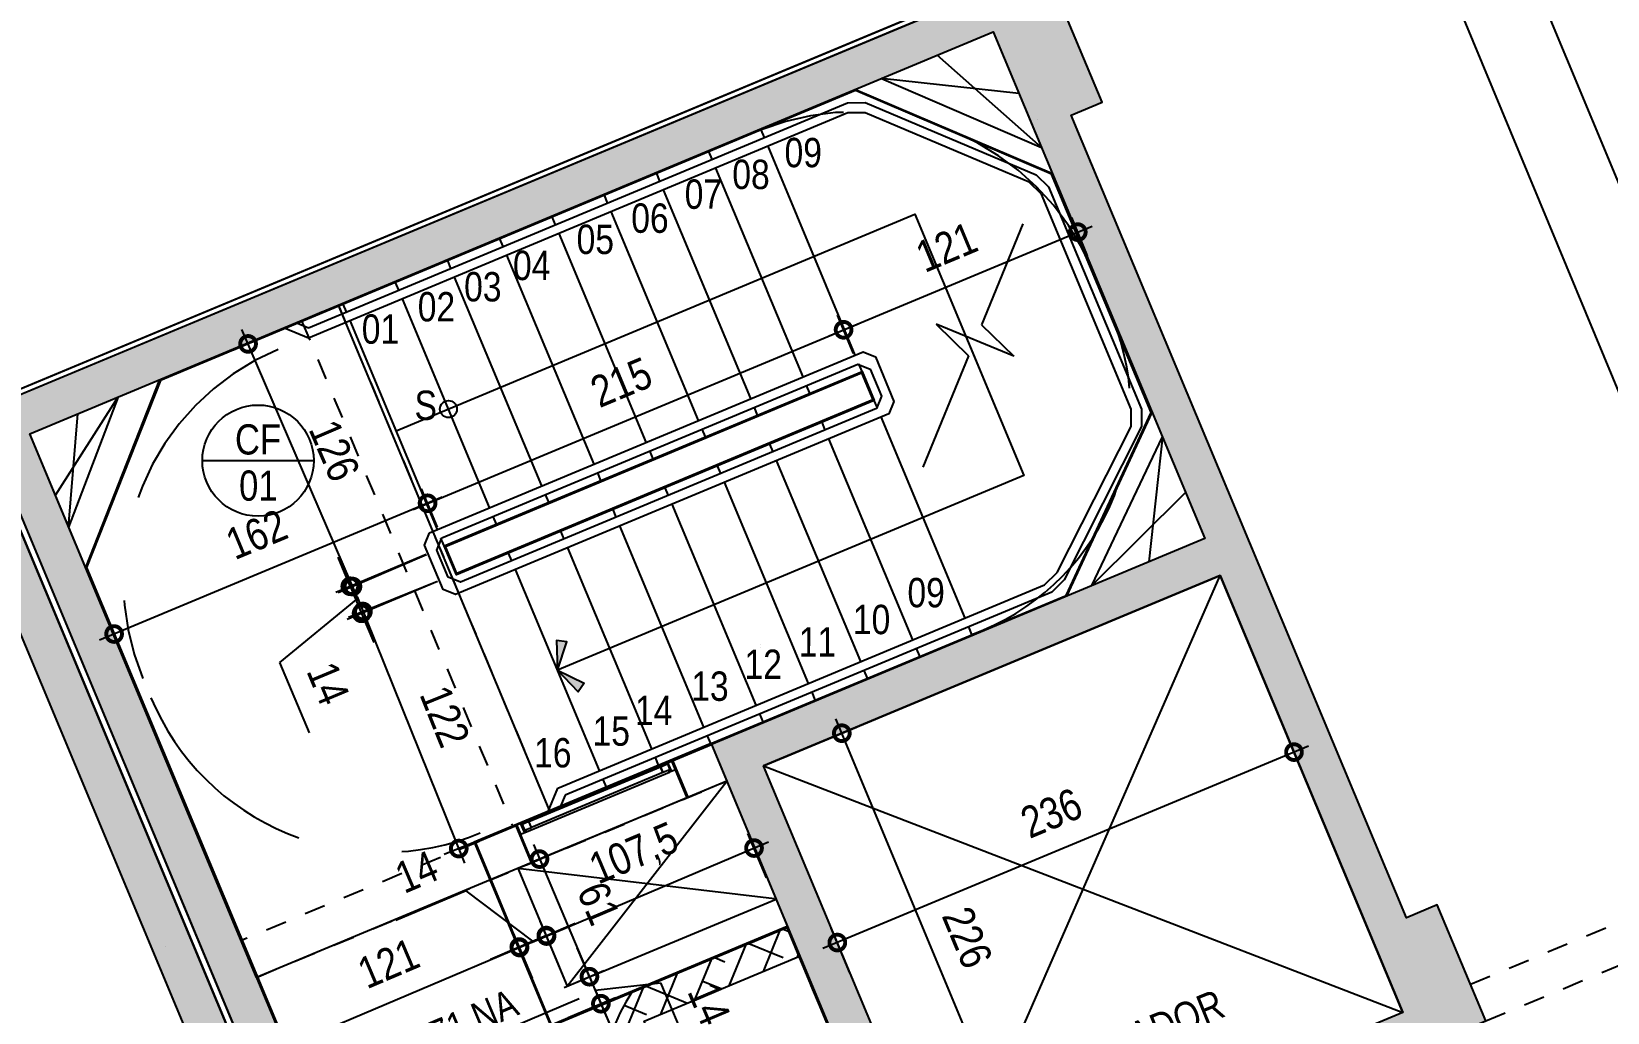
# Model space of a CAD drawing. Header units: metres. Extents: x -133 to 570, y -18 to 184.
# Drawn here: x -46.97 to -39.45, y 17.96 to 22.65 of the extents above; entities that cross this region are included whole.
import ezdxf
from ezdxf.enums import TextEntityAlignment as Align

# ---------------------------------------------------------------- set-up
doc = ezdxf.new("R2010")
doc.units = ezdxf.units.M
doc.linetypes.add('DASHEDX2', pattern=[1.5, 1, -0.5])
doc.linetypes.add('ESTILO_TQS_0001', pattern=[1, 0.7, -0.3])
for name, color, linetype in [('1', 232, 'DASHEDX2'), ('154', 37, 'Continuous'), ('201', 2, 'ESTILO_TQS_0001'), ('242', 3, 'Continuous'), ('3', 2, 'Continuous'), ('ARQ-ALV ACAB', 4, 'Continuous'), ('ARQ-ALV OSSO', 5, 'Continuous'), ('ARQ-AUX1', 1, 'Continuous'), ('ARQ-AUX2', 2, 'Continuous'), ('ARQ-CAX @ 1', 1, 'Continuous'), ('ARQ-DIM EMBASAM', 2, 'Continuous'), ('ARQ-EST', 2, 'Continuous'), ('ARQ-HTC', 251, 'Continuous'), ('ARQ-PRJ', 7, 'DASHEDX2'), ('ARQ-SIM', 1, 'Continuous'), ('ARQ-SIM EMBASAM', 1, 'Continuous'), ('ARQ-TXT EMBASAM', 2, 'Continuous'), ('ARQ-VG', 1, 'Continuous'), ('terreno', 7, 'Continuous')]:
    doc.layers.add(name, color=color, linetype=linetype)
doc.styles.add('Adesa', font='ARIALN.TTF')
doc.styles.add('M50', font='ARIALN.TTF', dxfattribs={"height": 0.15})
doc.dimstyles.new('ADESA 1-0075', dxfattribs={"dimtxt": 0.15, "dimasz": 0.15, "dimexe": 0.075, "dimexo": 0.1, "dimgap": 0.1, "dimtad": 1, "dimdec": 1, "dimlfac": 100, "dimzin": 12, "dimtxsty": 'Adesa', "dimblk": 'DOTSMALL', "dimcen": 1, "dimdle": 0.075, "dimclrd": 1, "dimclre": 1, "dimclrt": 256, "dimazin": 3, "dimtm": 1e-09, "dimtfac": 1, "dimtdec": 1, "dimtmove": 1, "dimatfit": 0, "dimldrblk": 'DOTSMALL', "dimfxl": 0.8, "dimtvp": 2, "dimtolj": 1, "dimtzin": 0, "dimarcsym": 0})

# ---------------------------------------------------------------- blocks, each defined once
blk = doc.blocks.new('ADESA-IND')
h = blk.add_hatch(color=256)
h.paths.add_polyline_path([(0.177, 0), (0.319, 0.125), (0.354, 0.068)])
h.paths.add_polyline_path([(0.177, 0), (0.034, 0.125), (0, 0.068)])
for points in [[(0.177, 0), (0.034, 0.125), (0, 0.068)], [(0.177, 0), (0.319, 0.125), (0.354, 0.068)]]:
    blk.add_lwpolyline(points, close=True)
blk = doc.blocks.new('escada 3 andar')
at = {"layer": 'ARQ-ALV ACAB'}
blk.add_lwpolyline([(2.6531, 1.22), (0.4931, 1.22), (0.4931, 1.37), (2.6531, 1.37)], close=True, dxfattribs=at)
at = {"layer": 'ARQ-ALV OSSO'}
blk.add_lwpolyline([(2.6481, 1.2251), (0.4981, 1.2251), (0.4981, 1.3651), (2.6481, 1.3651)], close=True, dxfattribs=at)
at = {"layer": 'ARQ-AUX1'}
for p, q in [((0.4931, 2.5794), (0.4931, 2.54)), ((0.7631, 2.58), (0.7631, 2.54)), ((1.0331, 2.58), (1.0331, 2.54)), ((1.3031, 2.58), (1.3031, 2.54)), ((1.5731, 2.58), (1.5731, 2.54)), ((1.8431, 2.58), (1.8431, 2.54)), ((2.1131, 2.58), (2.1131, 2.54)), ((2.3831, 2.58), (2.3831, 2.54)), ((0.4931, 2.495), (0.4931, 1.455)), ((0.7631, 2.495), (0.7631, 1.455)), ((1.0331, 2.495), (1.0331, 1.455)), ((1.3031, 2.495), (1.3031, 1.455)), ((1.5731, 2.495), (1.5731, 1.455)), ((1.8431, 2.495), (1.8431, 1.455)), ((2.1131, 2.495), (2.1131, 1.455)), ((2.3831, 2.495), (2.3831, 1.455)), ((0.4931, 1.405), (0.4931, 1.37)), ((0.7631, 1.41), (0.7631, 1.37)), ((1.0331, 1.41), (1.0331, 1.37)), ((1.3031, 1.41), (1.3031, 1.37)), ((1.5731, 1.41), (1.5731, 1.37)), ((1.8431, 1.41), (1.8431, 1.37)), ((2.1131, 1.41), (2.1131, 1.37)), ((2.3831, 1.41), (2.3831, 1.37)), ((0.4931, 1.22), (0.4931, 1.18)), ((0.7631, 1.22), (0.7631, 1.18)), ((1.0331, 1.22), (1.0331, 1.18)), ((1.3031, 1.22), (1.3031, 1.18)), ((1.5731, 1.22), (1.5731, 1.18)), ((1.8431, 1.22), (1.8431, 1.18)), ((2.1131, 1.22), (2.1131, 1.18)), ((2.3831, 1.22), (2.3831, 1.18)), ((2.6531, 1.22), (2.6531, 1.18)), ((0.4931, 1.135), (0.4931, 0.0552, 0)), ((0.7631, 1.135), (0.7631, 0.0552, 0)), ((1.0331, 1.135), (1.0331, 0.0552, 0)), ((1.3031, 1.135), (1.3031, 0.0552, 0)), ((1.5731, 1.135), (1.5731, 0.0552, 0)), ((1.8431, 1.135), (1.8431, 0.0552, 0)), ((2.1131, 1.135), (2.1131, 0.0552, 0)), ((2.3831, 1.135), (2.3831, 0.0552, 0)), ((2.6531, 1.135), (2.6531, 0.0552, 0)), ((0.4931, 0.0102, 0), (0.4931, -0.0298, 0)), ((0.7631, 0.0102, 0), (0.7631, -0.0298, 0)), ((1.0331, 0.0102, 0), (1.0331, -0.0298, 0)), ((1.3031, 0.0102, 0), (1.3031, -0.0298, 0)), ((1.5731, 0.0102, 0), (1.5731, -0.0298, 0)), ((1.8431, 0.0102, 0), (1.8431, -0.0298, 0)), ((2.1131, 0.0102, 0), (2.1131, -0.0298, 0)), ((2.3831, 0.0102, 0), (2.3831, -0.0298, 0)), ((2.6531, 0.0102, 0), (2.6531, -0.0298, 0))]:
    blk.add_line(p, q, dxfattribs=at)
blk.add_lwpolyline([(2.6531, 0.6251), (-0.028, 0.6251), (-0.028, 1.9751), (2.3831, 1.9751)], dxfattribs=at)
at = {"layer": 'ARQ-AUX2'}
for p, q in [((2.5794, 2.54), (2.6195, 2.5801)), ((2.6831, 2.5801), (2.598, 2.495)), ((-0.6346, 1.9757), (-0.0134, 2.5086)), ((-0.0134, 2.5086), (0.0639, 2.54)), ((0.0822, 2.495), (0.0049, 2.4636)), ((0.0639, 2.54), (2.5794, 2.54)), ((2.598, 2.495), (0.0822, 2.495)), ((0.0049, 2.4636), (-0.5896, 1.9567)), ((-0.6669, 1.8994), (-0.6346, 1.9757)), ((-0.5896, 1.9567), (-0.6219, 1.8804)), ((-0.6669, 0.7506), (-0.6669, 1.8994)), ((-0.6219, 1.8804), (-0.6219, 0.7697)), ((-0.6219, 0.7697), (-0.5896, 0.6933)), ((-0.6346, 0.6743), (-0.6669, 0.7506)), ((-0.5896, 0.6933), (0.004, 0.0865, 0)), ((-0.0143, 0.0415, 0), (-0.6346, 0.6743)), ((0.004, 0.0865, 0), (0.0813, 0.0552, 0)), ((0.063, 0.0102, 0), (-0.0143, 0.0415, 0)), ((2.8495, 0.0102, 0), (0.063, 0.0102, 0)), ((0.0813, 0.0552, 0), (2.8681, 0.0552, 0)), ((2.8895, -0.0298, 0), (2.8495, 0.0102, 0)), ((2.8681, 0.0552, 0), (2.9531, -0.0298, 0))]:
    blk.add_line(p, q, dxfattribs=at)
for points in [[(2.6931, 1.135), (0.4531, 1.135), (0.4081, 1.18), (0.4081, 1.41), (0.4531, 1.455), (2.6931, 1.455), (2.7381, 1.41), (2.7381, 1.18)], [(2.6481, 1.18), (0.4981, 1.18), (0.4531, 1.225), (0.4531, 1.365), (0.4981, 1.41), (2.6481, 1.41), (2.6931, 1.365), (2.6931, 1.225)]]:
    blk.add_lwpolyline(points, close=True, dxfattribs=at)
at = {"layer": 'ARQ-PRJ'}
blk.add_lwpolyline([(-0.4854, 0.8657), (-0.1177, 1.2333), (-0.2025, 1.4314), (0.0803, 1.1485), (-0.0045, 1.3466), (0.4019, 1.7529)], dxfattribs=at)
for centre, radius, start, end in [((0.435, 1.4389), 1.142, 87.08532, 179.47218), ((3.0231, 1.35), 1.2, 0, 90), ((3.0231, 1.25), 1.2, 270, 0), ((0.5189, 1.1957, 0), 1.2258, 179.7979, 268.79514)]:
    blk.add_arc(centre, radius, start, end, dxfattribs=at)
at = {"layer": 'ARQ-SIM', "xscale": 0.7500000000000018, "yscale": 0.7500000000000018, "zscale": 0.125, "rotation": 90}
blk.add_blockref('ADESA-IND', (2.3831, 1.8425), dxfattribs=at)
blk = doc.blocks.new('_DotSmall')
at = {"color": 0, "linetype": 'ByBlock', "const_width": 0.5}
blk.add_lwpolyline([(-0.0625, 0, 1), (0.0625, 0, 1)], format="xyb", close=True, dxfattribs=at)
blk = doc.blocks.new('*D56')
at = {"layer": 'ARQ-DIM EMBASAM', "color": 1, "lineweight": -2, "transparency": 16777216}
for p, q in [((-40.0455, 22.7404), (-39.7161, 22.8772)), ((-37.8383, 18.1618), (-39.8142, 22.9177)), ((-38.1272, 18.123), (-37.7978, 18.2599))]:
    blk.add_line(p, q, dxfattribs=at)
at = {"layer": 'Defpoints', "color": 0, "transparency": 16777216}
for p in [(-39.7854, 22.8484), (-40.1379, 22.702, 0), (-38.2195, 18.0846, 0)]:
    blk.add_point(p, dxfattribs=at)
at = {"layer": 'ARQ-DIM EMBASAM', "color": 1, "lineweight": -2, "transparency": 16777216, "xscale": 0.15, "yscale": 0.15, "zscale": 0.15}
for p, rotation in [((-39.7854, 22.8484), 112.5613229999979), ((-37.867, 18.2311), 292.561322999998)]:
    blk.add_blockref('_DotSmall', p, dxfattribs=dict(at, rotation=rotation))
at = {"layer": 'ARQ-DIM EMBASAM', "transparency": 16777216, "insert": (-38.6631, 20.6075), "char_height": 0.15, "attachment_point": 5, "rotation": 292.56132, "style": 'Adesa'}
blk.add_mtext('\\A1;500', dxfattribs=at)
blk = doc.blocks.new('*D46')
at = {"layer": 'ARQ-DIM EMBASAM', "color": 1, "lineweight": -2, "transparency": 16777216}
for p, q in [((-43.05, 21.1086), (-43.1261, 21.2909)), ((-45.1506, 20.365), (-43.028, 21.2506)), ((-45.0342, 20.2807), (-45.1103, 20.463))]:
    blk.add_line(p, q, dxfattribs=at)
at = {"layer": 'Defpoints', "color": 0, "transparency": 16777216}
for p in [(-43.0972, 21.2217), (-43.0115, 21.0163), (-44.9957, 20.1884)]:
    blk.add_point(p, dxfattribs=at)
at = {"layer": 'ARQ-DIM EMBASAM', "color": 1, "lineweight": -2, "transparency": 16777216, "xscale": 0.15, "yscale": 0.15, "zscale": 0.15}
for p, rotation in [((-43.0972, 21.2217), 22.64793434057876), ((-45.0814, 20.3938), 202.6479343405788)]:
    blk.add_blockref('_DotSmall', p, dxfattribs=dict(at, rotation=rotation))
at = {"layer": 'ARQ-DIM EMBASAM', "transparency": 16777216, "insert": (-44.1573, 20.9707), "char_height": 0.15, "attachment_point": 5, "rotation": 22.64793, "style": 'Adesa'}
blk.add_mtext('\\A1;215', dxfattribs=at)
blk = doc.blocks.new('*D47')
at = {"layer": 'ARQ-DIM EMBASAM', "color": 1, "lineweight": -2, "transparency": 16777216}
for p, q in [((-41.9333, 21.5745), (-42.0094, 21.7569)), ((-43.1664, 21.1928), (-41.9113, 21.7166)), ((-43.05, 21.1086), (-43.1261, 21.2909))]:
    blk.add_line(p, q, dxfattribs=at)
at = {"layer": 'Defpoints', "color": 0, "transparency": 16777216}
for p in [(-41.9805, 21.6877), (-41.8948, 21.4822), (-43.0115, 21.0163)]:
    blk.add_point(p, dxfattribs=at)
at = {"layer": 'ARQ-DIM EMBASAM', "color": 1, "lineweight": -2, "transparency": 16777216, "xscale": 0.15, "yscale": 0.15, "zscale": 0.15}
for p, rotation in [((-41.9805, 21.6877), 22.64918168929511), ((-43.0972, 21.2217), 202.6491816892951)]:
    blk.add_blockref('_DotSmall', p, dxfattribs=dict(at, rotation=rotation))
at = {"layer": 'ARQ-DIM EMBASAM', "transparency": 16777216, "insert": (-42.6064, 21.6165), "char_height": 0.15, "attachment_point": 5, "rotation": 22.64918, "style": 'Adesa'}
blk.add_mtext('\\A1;121', dxfattribs=at)
blk = doc.blocks.new('*D48')
at = {"layer": 'ARQ-DIM EMBASAM', "color": 1, "lineweight": -2, "transparency": 16777216}
for p, q in [((-45.0342, 20.2807), (-45.1103, 20.463)), ((-45.0122, 20.4227), (-46.6457, 19.7412)), ((-46.5292, 19.6569), (-46.6053, 19.8393))]:
    blk.add_line(p, q, dxfattribs=at)
at = {"layer": 'Defpoints', "color": 0, "transparency": 16777216}
for p in [(-44.9957, 20.1884), (-46.5765, 19.77), (-46.4907, 19.5646)]:
    blk.add_point(p, dxfattribs=at)
at = {"layer": 'ARQ-DIM EMBASAM', "color": 1, "lineweight": -2, "transparency": 16777216, "xscale": 0.15, "yscale": 0.15, "zscale": 0.15}
for p, rotation in [((-45.0814, 20.3938), 22.64790889100662), ((-46.5765, 19.77), 202.6479088910066)]:
    blk.add_blockref('_DotSmall', p, dxfattribs=dict(at, rotation=rotation))
at = {"layer": 'ARQ-DIM EMBASAM', "transparency": 16777216, "insert": (-45.8969, 20.2449), "char_height": 0.15, "attachment_point": 5, "rotation": 22.64791, "style": 'Adesa'}
blk.add_mtext('\\A1;162', dxfattribs=at)
blk = doc.blocks.new('*D49')
at = {"layer": 'ARQ-DIM EMBASAM', "color": 1, "lineweight": -2, "transparency": 16777216}
for p, q in [((-45.0877, 20.1492), (-45.5192, 19.9689)), ((-45.45, 19.9978), (-45.5078, 20.1362)), ((-45.0338, 20.02), (-45.4653, 19.8398)), ((-45.45, 19.9978), (-45.3961, 19.8687)), ((-45.45, 19.9978), (-45.3961, 19.8687)), ((-45.4231, 19.9333), (-45.787, 19.6347)), ((-45.3961, 19.8687), (-45.3383, 19.7303)), ((-45.787, 19.6347), (-45.6467, 19.2986))]:
    blk.add_line(p, q, dxfattribs=at)
at = {"layer": 'Defpoints', "color": 0, "transparency": 16777216}
for p in [(-44.9954, 20.1877), (-44.9415, 20.0586), (-45.3961, 19.8687)]:
    blk.add_point(p, dxfattribs=at)
at = {"layer": 'ARQ-DIM EMBASAM', "color": 1, "lineweight": -2, "transparency": 16777216, "xscale": 0.15, "yscale": 0.15, "zscale": 0.15}
for p, rotation in [((-45.45, 19.9978), 292.667497771997), ((-45.3961, 19.8687), 112.6674977719969)]:
    blk.add_blockref('_DotSmall', p, dxfattribs=dict(at, rotation=rotation))
at = {"layer": 'ARQ-DIM EMBASAM', "transparency": 16777216, "insert": (-45.5551, 19.5342), "char_height": 0.15, "attachment_point": 5, "rotation": 292.6675, "style": 'Adesa'}
blk.add_mtext('\\A1;14', dxfattribs=at)
blk = doc.blocks.new('*D57')
at = {"layer": 'ARQ-DIM EMBASAM', "color": 1, "lineweight": -2, "transparency": 16777216}
for p, q in [((-45.0342, 20.0211), (-45.4593, 19.8493)), ((-45.4179, 19.947), (-44.9046, 18.6767)), ((-44.5771, 18.89), (-45.0022, 18.7182))]:
    blk.add_line(p, q, dxfattribs=at)
at = {"layer": 'Defpoints', "color": 0, "transparency": 16777216}
for p in [(-44.9415, 20.0586), (-44.4844, 18.9274), (-44.9327, 18.7463)]:
    blk.add_point(p, dxfattribs=at)
at = {"layer": 'ARQ-DIM EMBASAM', "color": 1, "lineweight": -2, "transparency": 16777216, "xscale": 0.15, "yscale": 0.15, "zscale": 0.15}
for p, rotation in [((-45.3898, 19.8774), 112.0019990870248), ((-44.9327, 18.7463), 292.0019990870248)]:
    blk.add_blockref('_DotSmall', p, dxfattribs=dict(at, rotation=rotation))
at = {"layer": 'ARQ-DIM EMBASAM', "transparency": 16777216, "insert": (-44.9987, 19.3775), "char_height": 0.15, "attachment_point": 5, "rotation": 292.002, "style": 'Adesa'}
blk.add_mtext('\\A1;122', dxfattribs=at)
blk = doc.blocks.new('*D58')
at = {"layer": 'ARQ-DIM EMBASAM', "color": 1, "lineweight": -2, "transparency": 16777216}
for p, q in [((-45.5852, 21.3058), (-46.0064, 21.1247)), ((-45.4099, 19.9278), (-45.9671, 21.2232)), ((-45.0873, 20.1482), (-45.5085, 19.967))]:
    blk.add_line(p, q, dxfattribs=at)
at = {"layer": 'Defpoints', "color": 0, "transparency": 16777216}
for p in [(-45.4934, 21.3454), (-45.9375, 21.1543), (-44.9954, 20.1877)]:
    blk.add_point(p, dxfattribs=at)
at = {"layer": 'ARQ-DIM EMBASAM', "color": 1, "lineweight": -2, "transparency": 16777216, "xscale": 0.15, "yscale": 0.15, "zscale": 0.15}
for p, rotation in [((-45.9375, 21.1543), 113.2739326158983), ((-45.4396, 19.9967), 293.2739326158983)]:
    blk.add_blockref('_DotSmall', p, dxfattribs=dict(at, rotation=rotation))
at = {"layer": 'ARQ-DIM EMBASAM', "transparency": 16777216, "insert": (-45.5263, 20.6453), "char_height": 0.15, "attachment_point": 5, "rotation": 293.27393, "style": 'Adesa'}
blk.add_mtext('\\A1;126', dxfattribs=at)
blk = doc.blocks.new('*D50')
at = {"layer": 'ARQ-DIM EMBASAM', "color": 1, "lineweight": -2, "transparency": 16777216}
for p, q in [((-43.4643, 18.6071), (-43.5538, 18.8178)), ((-44.5831, 18.2994), (-43.4554, 18.7781)), ((-44.4519, 18.1825), (-44.5433, 18.3978))]:
    blk.add_line(p, q, dxfattribs=at)
at = {"layer": 'Defpoints', "color": 0, "transparency": 16777216}
for p in [(-43.5244, 18.7488), (-43.4252, 18.5151, 0), (-44.4129, 18.0905, 0)]:
    blk.add_point(p, dxfattribs=at)
at = {"layer": 'ARQ-DIM EMBASAM', "color": 1, "lineweight": -2, "transparency": 16777216, "xscale": 0.15, "yscale": 0.15, "zscale": 0.15}
for p, rotation in [((-43.5244, 18.7488), 23.00000000000002), ((-44.514, 18.3288), 203)]:
    blk.add_blockref('_DotSmall', p, dxfattribs=dict(at, rotation=rotation))
at = {"layer": 'ARQ-DIM EMBASAM', "transparency": 16777216, "insert": (-44.0935, 18.7138), "char_height": 0.15, "attachment_point": 5, "rotation": 23, "style": 'Adesa'}
blk.add_mtext('\\A1;107,5', dxfattribs=at)
blk = doc.blocks.new('*D51')
at = {"layer": 'ARQ-DIM EMBASAM', "color": 1, "lineweight": -2, "transparency": 16777216}
for p, q in [((-44.8978, 18.5453), (-45.2331, 18.403)), ((-44.5794, 18.3037), (-44.8978, 18.5453)), ((-44.5808, 18.1278), (-44.6732, 18.3454)), ((-44.4519, 18.1825), (-44.5443, 18.4001)), ((-44.515, 18.3311), (-44.3769, 18.3897)), ((-44.6439, 18.2764), (-44.7819, 18.2177)), ((-44.515, 18.3311), (-44.6439, 18.2764)), ((-44.515, 18.3311), (-44.6439, 18.2764))]:
    blk.add_line(p, q, dxfattribs=at)
at = {"layer": 'Defpoints', "color": 0, "transparency": 16777216}
for p in [(-44.6439, 18.2764), (-44.4129, 18.0905, 0), (-44.5417, 18.0358, 0)]:
    blk.add_point(p, dxfattribs=at)
at = {"layer": 'ARQ-DIM EMBASAM', "color": 1, "lineweight": -2, "transparency": 16777216, "xscale": 0.15, "yscale": 0.15, "zscale": 0.15}
for p, rotation in [((-44.515, 18.3311), 203), ((-44.6439, 18.2764), 23.00000000000002)]:
    blk.add_blockref('_DotSmall', p, dxfattribs=dict(at, rotation=rotation))
at = {"layer": 'ARQ-DIM EMBASAM', "transparency": 16777216, "insert": (-45.1339, 18.6355), "char_height": 0.15, "attachment_point": 5, "rotation": 23, "style": 'Adesa'}
blk.add_mtext('\\A1;14', dxfattribs=at)
blk = doc.blocks.new('*D52')
at = {"layer": 'ARQ-DIM EMBASAM', "color": 1, "lineweight": -2, "transparency": 16777216}
for p, q in [((-44.5808, 18.1278), (-44.6722, 18.3431)), ((-44.5738, 18.3034), (-45.8257, 17.772)), ((-45.6936, 17.6527), (-45.786, 17.8703))]:
    blk.add_line(p, q, dxfattribs=at)
at = {"layer": 'Defpoints', "color": 0, "transparency": 16777216}
for p in [(-44.5417, 18.0358, 0), (-45.7567, 17.8013), (-45.6545, 17.5607, 0)]:
    blk.add_point(p, dxfattribs=at)
at = {"layer": 'ARQ-DIM EMBASAM', "color": 1, "lineweight": -2, "transparency": 16777216, "xscale": 0.15, "yscale": 0.15, "zscale": 0.15}
for p, rotation in [((-44.6429, 18.2741), 23), ((-45.7567, 17.8013), 203)]:
    blk.add_blockref('_DotSmall', p, dxfattribs=dict(at, rotation=rotation))
at = {"layer": 'ARQ-DIM EMBASAM', "transparency": 16777216, "insert": (-45.2683, 18.199), "char_height": 0.15, "attachment_point": 5, "rotation": 23, "style": 'Adesa'}
blk.add_mtext('\\A1;121', dxfattribs=at)
blk = doc.blocks.new('*D53')
at = {"layer": 'ARQ-DIM EMBASAM', "color": 1, "lineweight": -2, "transparency": 16777216}
for p, q in [((-44.577, 18.7651), (-44.2802, 18.0659)), ((-44.5585, 18.6915), (-44.4787, 18.7254)), ((-44.4305, 18.0835), (-44.2405, 18.1642))]:
    blk.add_line(p, q, dxfattribs=at)
at = {"layer": 'Defpoints', "color": 0, "transparency": 16777216}
for p in [(-44.6505, 18.6524, 0), (-44.3095, 18.1349), (-44.5225, 18.0445, 0)]:
    blk.add_point(p, dxfattribs=at)
at = {"layer": 'ARQ-DIM EMBASAM', "color": 1, "lineweight": -2, "transparency": 16777216, "xscale": 0.15, "yscale": 0.15, "zscale": 0.15}
for p, rotation in [((-44.5477, 18.6961), 112.9999999999999), ((-44.3095, 18.1349), 292.9999999999999)]:
    blk.add_blockref('_DotSmall', p, dxfattribs=dict(at, rotation=rotation))
at = {"layer": 'ARQ-DIM EMBASAM', "transparency": 16777216, "insert": (-44.2661, 18.4845), "char_height": 0.15, "attachment_point": 5, "rotation": 293, "style": 'Adesa'}
blk.add_mtext('\\A1;61', dxfattribs=at)
blk = doc.blocks.new('*D54')
at = {"layer": 'ARQ-DIM EMBASAM', "color": 1, "lineweight": -2, "transparency": 16777216}
for p, q in [((-44.3095, 18.1349), (-44.3681, 18.273)), ((-44.4305, 18.0835), (-44.2405, 18.1642)), ((-44.3095, 18.1349), (-44.2548, 18.006)), ((-44.3095, 18.1349), (-44.2548, 18.006)), ((-44.2822, 18.0705), (-43.9705, 18.1049)), ((-43.9705, 18.1049), (-43.8282, 17.7696)), ((-44.4103, 17.94), (-44.1858, 18.0353)), ((-44.2548, 18.006), (-44.1962, 17.8679))]:
    blk.add_line(p, q, dxfattribs=at)
at = {"layer": 'Defpoints', "color": 0, "transparency": 16777216}
for p in [(-44.5225, 18.0445, 0), (-44.2548, 18.006), (-44.5024, 17.901, 0)]:
    blk.add_point(p, dxfattribs=at)
at = {"layer": 'ARQ-DIM EMBASAM', "color": 1, "lineweight": -2, "transparency": 16777216, "xscale": 0.15, "yscale": 0.15, "zscale": 0.15}
for p, rotation in [((-44.3095, 18.1349), 292.9999999999999), ((-44.2548, 18.006), 112.9999999999999)]:
    blk.add_blockref('_DotSmall', p, dxfattribs=dict(at, rotation=rotation))
at = {"layer": 'ARQ-DIM EMBASAM', "transparency": 16777216, "insert": (-43.738, 18.0057), "char_height": 0.15, "attachment_point": 5, "rotation": 293, "style": 'Adesa'}
blk.add_mtext('\\A1;14', dxfattribs=at)
blk = doc.blocks.new('*D55')
at = {"layer": 'ARQ-DIM EMBASAM', "color": 1, "lineweight": -2, "transparency": 16777216}
for p, q in [((-44.2841, 18.0751), (-43.6357, 16.5474)), ((-44.4103, 17.94), (-44.1858, 18.0353)), ((-43.7613, 16.5756), (-43.5959, 16.6458))]:
    blk.add_line(p, q, dxfattribs=at)
at = {"layer": 'Defpoints', "color": 0, "transparency": 16777216}
for p in [(-44.5024, 17.901, 0), (-43.665, 16.6165), (-43.8534, 16.5365, 0)]:
    blk.add_point(p, dxfattribs=at)
at = {"layer": 'ARQ-DIM EMBASAM', "color": 1, "lineweight": -2, "transparency": 16777216, "xscale": 0.15, "yscale": 0.15, "zscale": 0.15}
for p, rotation in [((-44.2548, 18.006), 112.9999999999999), ((-43.665, 16.6165), 292.9999999999999)]:
    blk.add_blockref('_DotSmall', p, dxfattribs=dict(at, rotation=rotation))
at = {"layer": 'ARQ-DIM EMBASAM', "transparency": 16777216, "insert": (-43.7974, 17.3802), "char_height": 0.15, "attachment_point": 5, "rotation": 293, "style": 'Adesa'}
blk.add_mtext('\\A1;151', dxfattribs=at)
blk = doc.blocks.new('vaga')
blk.add_lwpolyline([(5, 0), (5, -2.5), (0, -2.5), (0, 0)], close=True)
blk.add_circle((2.5, -1.25), 0.2426)
blk = doc.blocks.new('*D84')
at = {"layer": 'ARQ-DIM EMBASAM', "color": 1, "lineweight": -2, "transparency": 16777216}
for p, q in [((-40.0455, 22.7404), (-39.7161, 22.8772)), ((-37.8383, 18.1618), (-39.8142, 22.9177)), ((-38.1272, 18.123), (-37.7978, 18.2599))]:
    blk.add_line(p, q, dxfattribs=at)
at = {"layer": 'Defpoints', "color": 0, "transparency": 16777216}
for p in [(-39.7854, 22.8484), (-40.1379, 22.702, 0), (-38.2195, 18.0846, 0)]:
    blk.add_point(p, dxfattribs=at)
at = {"layer": 'ARQ-DIM EMBASAM', "color": 1, "lineweight": -2, "transparency": 16777216, "xscale": 0.15, "yscale": 0.15, "zscale": 0.15}
for p, rotation in [((-39.7854, 22.8484), 112.5613229999979), ((-37.867, 18.2311), 292.561322999998)]:
    blk.add_blockref('_DotSmall', p, dxfattribs=dict(at, rotation=rotation))
at = {"layer": 'ARQ-DIM EMBASAM', "transparency": 16777216, "insert": (-38.6631, 20.6075), "char_height": 0.15, "attachment_point": 5, "rotation": 292.56132, "style": 'Adesa'}
blk.add_mtext('\\A1;500', dxfattribs=at)
blk = doc.blocks.new('NipAcOs')
at = {"layer": 'ARQ-SIM'}
h = blk.add_hatch(color=256, dxfattribs=at)
h.dxf.hatch_style = 1
h.paths.add_polyline_path([(0, 0.15, 0.414214), (-0.15, 0), (0, 0)])
h.paths.add_polyline_path([(0.15, 0), (0, 0), (0, -0.15, 0.414214)])
for p, q in [((0, -0.25), (0, 0.25)), ((-0.25, 0), (0.15, 0)), ((0.15, 0), (1.583, 0))]:
    blk.add_line(p, q, dxfattribs=at)
blk.add_circle((0, 0), 0.15, dxfattribs=at)
at = {"style": 'Adesa'}
for p in [(0.204, 0.06), (0.204, -0.24)]:
    blk.add_attdef('000,00', p, '', height=0.2, dxfattribs=at)
blk = doc.blocks.new('TIPO COTA$0$Chamada_planta')
at = {"layer": 'ARQ-SIM'}
blk.add_line((-0.983, 0), (0.983, 0), dxfattribs=at)
blk.add_circle((0, 0), 0.983, dxfattribs=at)
at = {"layer": 'ARQ-SIM', "color": 2, "style": 'Adesa'}
for tag, p in [('NUMERO', (0, 0.234)), ('C.D.', (0, -0.272))]:
    blk.add_attdef(tag, text='', height=0.5, dxfattribs=at).set_placement(p, align=Align.MIDDLE_CENTER)
blk = doc.blocks.new('*U522')
at = {"layer": 'ARQ-HTC'}
h = blk.add_hatch(dxfattribs=at)
h.set_pattern_fill('ANSI38', color=256, angle=90)
h.set_pattern_definition([(135, (28.00371, -133.90091), (-0.08838835, -0.08838835), []), (225, (28.00371, -133.90091), (-0.08838835, -0.26516504), [0.3125, -0.1875])])
h.paths.add_polyline_path([(-0.15, 0.8), (-0.15, 0), (0, 0), (0, 0.8), (1.2, 0.8), (1.2, 0), (1.35, 0), (1.35, 0.8, 0.533333)])
at = {"color": 7, "linetype": 'DASHEDX2', "ltscale": 0.2}
blk.add_lwpolyline([(1.35, 0.8), (1.35, 0), (-0.15, 0), (-0.15, 0.8, -0.533333)], format="xyb", close=True, dxfattribs=at)
at = {"flags": 128}
blk.add_lwpolyline([(0, 0), (0, 0.8), (1.2, 0.8), (1.2, 0)], close=True, dxfattribs=at)
for points in [[(0.3708, 0.2869, -1.21092), (0.6645, 0.605), (0.63, 0.5799, 1.220785), (0.4034, 0.3251)], [(0.6428, 0.493), (0.6428, 0.3378), (0.6946, 0.3378), (0.6946, 0.4964), (0.8198, 0.5078, 3.158623), (0.8613, 0.5607), (0.5527, 0.5315), (0.5527, 0.3144), (0.3374, 0.2209), (0.3925, 0.1007), (0.4376, 0.1222), (0.4087, 0.1854), (0.6078, 0.281), (0.6078, 0.493)]]:
    blk.add_lwpolyline(points, format="xyb", close=True, dxfattribs=at)
blk = doc.blocks.new('*U534')
at = {"color": 0, "linetype": 'ByBlock', "ltscale": 0.5}
for points in [[(0.02, -0.045), (0.02, -0.045), (0.02, -0.045), (0.02, -0.045), (0.02, -0.045), (0.02, -0.045), (0.02, -0.045), (0.02, -0.045), (0.02, -0.045), (0.03, -0.045), (0.03, -0.05), (0, -0.05), (0, 0), (0.03, 0), (0.03, -0.005), (0.02, -0.005), (0.02, -0.045)], [(0.78, -0.045), (0.78, -0.045), (0.78, -0.045), (0.78, -0.045), (0.78, -0.045), (0.78, -0.045), (0.78, -0.045), (0.78, -0.045), (0.78, -0.045), (0.77, -0.045), (0.77, -0.05), (0.8, -0.05), (0.8, 0), (0.77, 0), (0.77, -0.005), (0.78, -0.005), (0.78, -0.045)], [(0.025, -0.01), (0.06, -0.01), (0.06, -0.04), (0.025, -0.04)], [(0.775, -0.01), (0.74, -0.01), (0.74, -0.04), (0.775, -0.04)]]:
    blk.add_lwpolyline(points, close=True, dxfattribs=at)
at = {"color": 8, "linetype": 'ByBlock', "ltscale": 0.5}
for points in [[(0.77, 0), (0.03, 0)], [(0.77, -0.05), (0.03, -0.05)]]:
    blk.add_lwpolyline(points, dxfattribs=at)
at = {"color": 7, "linetype": 'ByBlock', "ltscale": 0.5}
blk.add_lwpolyline([(0.74, -0.01), (0.74, -0.04), (0.06, -0.04), (0.06, -0.01)], close=True, dxfattribs=at)
blk = doc.blocks.new('CIRCULAÇAO VERTICAL EMBASAMENTO')
at = {"color": 7}
blk.add_lwpolyline([(2.7549, -0.0001), (3.5549, -0.0001)], dxfattribs=at)
at = {"layer": 'ARQ-ALV ACAB', "elevation": 0}
for points in [[(2.5549, -0.195), (3.7749, -0.195), (3.775, 0.755), (2.555, 0.755), (2.555, 2.255), (3.885, 2.255), (3.8849, 2.455), (1.6799, 2.455), (1.6799, 2.26)], [(4.975, -2.1163), (4.9749, 2.255), (4.785, 2.255), (4.7849, 2.455), (5.2749, 2.455)], [(2.7499, -0.0001), (2.7549, -0.0001), (2.7549, -0.195)], [(3.5599, 0), (3.5549, 0), (3.5549, -0.195)], [(2.5549, -0.195), (0.7146, -0.195), (0.005, -0.8437), (0.005, -2.0763), (0.7137, -2.805), (4.3063, -2.805)], [(4.3063, -2.805), (4.975, -2.1163)], [(-0.075, -3.025), (5.275, -3.025)]]:
    blk.add_lwpolyline(points, dxfattribs=at)
at = {"layer": 'ARQ-ALV OSSO', "elevation": 0}
for points in [[(-0.075, -3), (5.17, -3), (5.1699, 2.45), (4.7899, 2.45), (4.79, 2.26), (4.98, 2.26), (4.98, -2.81), (0, -2.81), (0, -0.19), (2.5499, -0.19), (2.55, 2.26)], [(5.275, -3), (5.2, -3), (5.1999, 2.45), (5.2749, 2.45)], [(0, 2.26), (0, 0)], [(2.36, 2.26), (2.36, 0)], [(3.5599, -0.19), (3.7699, -0.19), (3.77, 0.75), (2.55, 0.75)], [(3.6299, 0), (3.63, 0.61), (2.55, 0.61)], [(0, 0), (2.36, 0)], [(2.7499, 0), (2.7499, -0.19)], [(3.5599, 0), (3.5599, -0.19)], [(0.7125, -0.1906), (0, -0.8416)], [(0.5834, -0.1906), (0, -0.7161)], [(2.5499, -0.19), (2.7499, -0.19)], [(0.7117, -2.81), (0.002, -2.0803)], [(4.3083, -2.81), (4.98, -2.1184)], [(0.5775, -2.81), (0, -2.2129)], [(4.5236, -2.81), (4.98, -2.3275)]]:
    blk.add_lwpolyline(points, dxfattribs=at)
at = {"layer": 'ARQ-ALV OSSO'}
for points in [[(2.5499, -0.0001), (2.7549, -0.0001)], [(3.6299, 0), (3.5599, 0)]]:
    blk.add_lwpolyline(points, dxfattribs=at)
at = {"layer": 'ARQ-SIM', "elevation": 0}
for points in [[(2.36, 2.26), (0, 0)], [(2.36, 0), (0, 2.26)], [(3.63, 0.61), (2.5499, 0)], [(3.6299, 0), (2.555, 0.605)], [(0, -0.4279), (0.5834, -0.1906)], [(0, -0.7161), (0.2893, -0.1906)], [(0, -2.2129), (0.2894, -2.81)], [(4.98, -2.3275), (4.7306, -2.81)], [(0, -2.492), (0.5775, -2.81)], [(4.98, -2.492), (4.5236, -2.81)]]:
    blk.add_lwpolyline(points, dxfattribs=at)
at = {"layer": 'ARQ-CAX @ 1'}
blk.add_blockref('*U534', (2.7549, -0.145, 0), dxfattribs=at)
at = {"layer": 'ARQ-SIM', "rotation": 270.0000000647859}
blk.add_blockref('*U522', (2.555, 2.105, 0), dxfattribs=at)
blk = doc.blocks.new('*D458')
at = {"layer": 'ARQ-DIM EMBASAM', "color": 1, "lineweight": -2, "transparency": 16777216}
for p, q in [((-43.3866, 19.1795), (-43.0365, 19.3256)), ((-42.2065, 17.1419), (-43.1346, 19.366)), ((-42.5164, 17.0939), (-42.1662, 17.24))]:
    blk.add_line(p, q, dxfattribs=at)
at = {"layer": 'Defpoints', "color": 0, "transparency": 16777216}
for p in [(-43.1057, 19.2968), (-43.4789, 19.141, 0), (-42.6087, 17.0554, 0)]:
    blk.add_point(p, dxfattribs=at)
at = {"layer": 'ARQ-DIM EMBASAM', "color": 1, "lineweight": -2, "transparency": 16777216, "xscale": 0.15, "yscale": 0.15, "zscale": 0.15}
for p, rotation in [((-43.1057, 19.2968), 112.6499968374954), ((-42.2354, 17.2111), 292.6499968374953)]:
    blk.add_blockref('_DotSmall', p, dxfattribs=dict(at, rotation=rotation))
at = {"layer": 'ARQ-DIM EMBASAM', "transparency": 16777216, "insert": (-42.5076, 18.322), "char_height": 0.15, "attachment_point": 5, "rotation": 292.65, "style": 'Adesa'}
blk.add_mtext('\\A1;226', dxfattribs=at)
blk = doc.blocks.new('*D459')
at = {"layer": 'ARQ-DIM EMBASAM', "color": 1, "lineweight": -2, "transparency": 16777216}
for p, q in [((-40.9179, 19.1318), (-40.978, 19.2758)), ((-40.8799, 19.2355), (-43.1963, 18.2689)), ((-43.067, 18.1537), (-43.156, 18.367))]:
    blk.add_line(p, q, dxfattribs=at)
at = {"layer": 'Defpoints', "color": 0, "transparency": 16777216}
for p in [(-40.8793, 19.0395), (-43.1271, 18.2978), (-43.0285, 18.0614)]:
    blk.add_point(p, dxfattribs=at)
at = {"layer": 'ARQ-DIM EMBASAM', "color": 1, "lineweight": -2, "transparency": 16777216, "xscale": 0.15, "yscale": 0.15, "zscale": 0.15}
for p, rotation in [((-40.9491, 19.2066), 22.64999683749536), ((-43.1271, 18.2978), 202.6499968374953)]:
    blk.add_blockref('_DotSmall', p, dxfattribs=dict(at, rotation=rotation))
at = {"layer": 'ARQ-DIM EMBASAM', "transparency": 16777216, "insert": (-42.1061, 18.9152), "char_height": 0.15, "attachment_point": 5, "rotation": 22.65, "style": 'Adesa'}
blk.add_mtext('\\A1;236', dxfattribs=at)
blk = doc.blocks.new('est-lo-26-4s2-r00')
at = {"layer": '3'}
h = blk.add_hatch(color=8, dxfattribs=at)
h.dxf.hatch_style = 1
h.paths.add_polyline_path([(-2992.81, -2270.23), (-3019.77, -2205.63), (-3034.54, -2211.79), (-3140.08, -1958.93), (-3125.31, -1952.77), (-3148.42, -1897.4), (-3180.72, -1910.88), (-3025.11, -2283.71)])
h.paths.add_polyline_path([(-3206.58, -1758.05), (-3258.58, -1633.46), (-3290.88, -1646.94), (-3238.88, -1771.53)])
h.paths.add_polyline_path([(-3349.04, -1507.59), (-3316.74, -1494.11), (-3339.85, -1438.74), (-3354.61, -1444.9), (-3459.38, -1193.89), (-3444.61, -1187.73), (-3471.57, -1123.13), (-3503.87, -1136.61)])
h.paths.add_polyline_path([(-306.68, -556.4), (-324.21, -563.71), (-113.53, -1068.51), (37.82, -1005.35), (30.5, -987.81), (-103.31, -1043.66)])
h.paths.add_polyline_path([(-359.28, -578.35), (-336.17, -633.72), (-321.37, -627.55), (-160.79, -1012.39), (-175.55, -1018.55), (-140.12, -1103.45), (-87.52, -1081.5), (-94.72, -1064.24), (-115.07, -1072.73), (-326.98, -564.88)])
h.paths.add_polyline_path([(395.88, -855.9), (368.92, -791.3), (354.16, -797.47), (193.54, -412.64), (208.31, -406.48), (185.2, -351.1), (-61.2, -453.94), (-28.08, -533.31), (-10.54, -525.99), (-36.35, -464.16), (160.22, -382.12), (356.26, -851.85), (159.7, -933.89), (133.12, -870.21), (115.59, -877.53), (142.16, -941.21), (123.71, -948.91), (131.03, -966.45)])
h.paths.add_polyline_path([(-627.35, 63.95), (-600.39, -0.65), (-585.63, 5.51), (-425.78, -377.47), (-440.54, -383.63), (-417.43, -439), (-385.14, -425.52), (-595.06, 77.43)])
h.paths.add_polyline_path([(-82.87, 291.2), (-592.29, 78.59), (-382.37, -424.37), (-364.84, -417.05), (-567.43, 68.37), (-107.85, 260.18), (-6.94, 18.4), (-242.27, -79.82), (-140.58, -323.45), (-69.99, -293.99), (-77.3, -276.45), (-130.37, -298.6), (-217.42, -90.04), (0.38, 0.86), (87.42, -207.7), (34.36, -229.85), (41.68, -247.38), (127.04, -211.75), (103.93, -156.38), (89.17, -162.55), (-70.68, 220.43), (-55.91, 226.6)])
h.paths.add_polyline_path([(2148.72, 313.46), (2171.83, 258.09), (2186.6, 264.25), (2292.14, 11.38), (2277.37, 5.22), (2304.33, -59.38), (2336.64, -45.9), (2181.03, 326.94)])
h.paths.add_polyline_path([(2122.87, 466.28), (2070.87, 590.86), (2038.57, 577.38), (2090.57, 452.8)])
h.paths.add_polyline_path([(1825.57, 1087.72), (1852.53, 1023.12), (1867.3, 1029.28), (1972.07, 778.26), (1957.3, 772.1), (1980.41, 716.73), (2012.71, 730.21), (1857.87, 1101.2)])
h.paths.add_polyline_path([(687.16, -2304.17), (747.16, -2304.17), (747.16, -2285.17), (687.16, -2285.17)])
h.paths.add_polyline_path([(172.15, -2304.17), (222.15, -2304.17), (222.15, -2285.17), (172.15, -2285.17)])
h.paths.add_polyline_path([(-362.85, -2304.17), (-302.85, -2304.17), (-302.85, -2285.17), (-362.85, -2285.17)])
h.paths.add_polyline_path([(-687.85, -2304.17), (-627.85, -2304.17), (-627.85, -2285.17), (-687.85, -2285.17)])
h.paths.add_polyline_path([(-1267.85, -2304.17), (-1207.85, -2304.17), (-1207.85, -2285.17), (-1267.85, -2285.17)])
h.paths.add_polyline_path([(-1847.85, -2304.17), (-1787.85, -2304.17), (-1787.85, -2285.17), (-1847.85, -2285.17)])
h.paths.add_polyline_path([(-2427.85, -2304.17), (-2367.85, -2304.17), (-2367.85, -2285.17), (-2427.85, -2285.17)])
h.paths.add_polyline_path([(-2506.47, -2067.25), (-2474.17, -2053.77), (-2512.69, -1961.48), (-2544.99, -1974.96)])
h.paths.add_polyline_path([(197.15, -1873.17), (222.15, -1873.17), (222.15, -1803.17), (197.15, -1803.17)])
h.paths.add_polyline_path([(-327.85, -1873.17), (-302.85, -1873.17), (-302.85, -1803.17), (-327.85, -1803.17)])
h.paths.add_polyline_path([(-852.85, -1873.17), (-827.85, -1873.17), (-827.85, -1803.17), (-852.85, -1803.17)])
h.paths.add_polyline_path([(722.15, -1851.17), (747.15, -1851.17), (747.15, -1781.17), (722.15, -1781.17)])
h.paths.add_polyline_path([(-2008.13, -1859.26), (-1971.22, -1843.85), (-2009.74, -1751.57), (-2046.65, -1766.97)])
h.paths.add_polyline_path([(-1509.8, -1651.27), (-1477.5, -1637.79), (-1516.01, -1545.5), (-1548.31, -1558.98)])
h.paths.add_polyline_path([(-2726.98, -1538.92), (-2694.68, -1525.43), (-2733.2, -1433.15), (-2765.5, -1446.63)])
h.paths.add_polyline_path([(722.15, -1393.17), (747.15, -1393.17), (747.15, -1323.17), (722.15, -1323.17)])
h.paths.add_polyline_path([(-1016.05, -1445.26), (-983.75, -1431.78), (-1022.27, -1339.5), (-1054.57, -1352.98)])
h.paths.add_polyline_path([(-2180.3, -1446.74), (-2143.39, -1431.34), (-2181.91, -1339.05), (-2218.82, -1354.46)])
h.paths.add_polyline_path([(-522.35, -1239.14), (-490.05, -1225.66), (-528.57, -1133.38), (-560.87, -1146.86)])
h.paths.add_polyline_path([(-1681.97, -1238.76), (-1649.67, -1225.28), (-1688.18, -1132.99), (-1720.48, -1146.47)])
h.paths.add_polyline_path([(-2276.98, -1215.11), (-2240.06, -1199.7), (-2278.58, -1107.42), (-2315.49, -1122.83)])
h.paths.add_polyline_path([(-1188.24, -1032.69), (-1155.94, -1019.21), (-1194.46, -926.93), (-1226.76, -940.41)])
h.paths.add_polyline_path([(-1778.64, -1007.12), (-1746.34, -993.64), (-1784.86, -901.36), (-1817.16, -914.84)])
h.paths.add_polyline_path([(-2946.72, -1012.43), (-2914.42, -998.95), (-2952.93, -906.66), (-2985.23, -920.15)])
h.paths.add_polyline_path([(348.99, -899.32), (404.36, -876.21), (397.04, -858.67), (341.67, -881.78)])
h.paths.add_polyline_path([(-694.52, -826.63), (-662.22, -813.15), (-700.74, -720.86), (-733.03, -734.35)])
h.paths.add_polyline_path([(769.35, -730.37), (801.65, -716.89), (792.02, -693.82), (759.72, -707.3)])
h.paths.add_polyline_path([(-1284.92, -801.06), (-1252.62, -787.58), (-1291.13, -695.29), (-1323.43, -708.77)])
h.paths.add_polyline_path([(-2448.38, -804.44), (-2411.46, -789.03), (-2449.98, -696.75), (-2486.89, -712.16)])
h.paths.add_polyline_path([(72.83, -775.09), (90.36, -767.77), (32.2, -628.42), (14.67, -635.74)], flags=17)
h.paths.add_polyline_path([(793.63, -689.9), (825.93, -676.42), (787.42, -584.13), (755.12, -597.61)])
h.paths.add_polyline_path([(-791.19, -595), (-758.89, -581.52), (-797.41, -489.23), (-829.71, -502.71)])
h.paths.add_polyline_path([(-1950.04, -596.45), (-1917.74, -582.97), (-1956.26, -490.69), (-1988.56, -504.17)])
h.paths.add_polyline_path([(1289.2, -483.06), (1326.12, -467.66), (1287.6, -375.37), (1250.69, -390.78)])
h.paths.add_polyline_path([(-1456.32, -390.39), (-1424.02, -376.91), (-1462.53, -284.62), (-1494.83, -298.11)])
h.paths.add_polyline_path([(1792.15, -273.15), (1824.45, -259.67), (1785.94, -167.38), (1753.64, -180.86)])
h.paths.add_polyline_path([(621.47, -277.38), (653.77, -263.9), (615.25, -171.62), (582.95, -185.1)])
h.paths.add_polyline_path([(-962.59, -184.33), (-930.29, -170.85), (-968.81, -78.56), (-1001.11, -92.04)])
h.paths.add_polyline_path([(1117.04, -70.55), (1153.95, -55.14), (1115.43, 37.14), (1078.52, 21.74)])
h.paths.add_polyline_path([(524.79, -45.75), (557.09, -32.27), (518.57, 60.02), (486.27, 46.54)])
h.paths.add_polyline_path([(1020.36, 161.09), (1057.27, 176.49), (1018.76, 268.78), (981.84, 253.37)])
h.paths.add_polyline_path([(1571.65, 255.18), (1603.95, 268.66), (1565.43, 360.95), (1533.13, 347.47)])
h.paths.add_polyline_path([(353.39, 364.92), (385.69, 378.4), (347.17, 470.68), (314.88, 457.2)])
h.paths.add_polyline_path([(848.96, 571.75), (885.87, 587.16), (847.36, 679.44), (810.44, 664.04)])
h.paths.add_polyline_path([(1351.91, 781.67), (1384.21, 795.15), (1345.7, 887.43), (1313.4, 873.95)])
at = {"layer": '1'}
for p, q in [((-420.18, 129.66), (-319.33, -111.98)), ((-437.71, 122.34), (-336.86, -119.3)), ((119.72, -194.22), (517.47, -28.21)), ((127.04, -211.75), (524.79, -45.75)), ((-242.27, -79.82), (-466.52, -173.41))]:
    blk.add_line(p, q, dxfattribs=at)
at = {"layer": '154'}
blk.add_lwpolyline([(-234.95, -97.35), (-459.2, -190.95), (-567.43, 68.37), (-420.24, 129.8), (-319.33, -111.98), (-242.27, -79.82), (-234.95, -97.35)], dxfattribs=at)
at = {"layer": '201'}
blk.add_lwpolyline([(-459.2, -190.95), (-234.95, -97.35)], dxfattribs=at)
at = {"layer": '242', "linetype": 'Continuous'}
for p, q in [((-86.78, 218.56), (-86.78, 218.56)), ((-218.97, -32.21), (-218.97, -32.21)), ((-218.76, -33.5), (-218.76, -33.5)), ((-502.6, -176.36), (-502.6, -176.36)), ((-502.6, -176.37), (-502.6, -176.37))]:
    blk.add_line(p, q, dxfattribs=at)
at = {"layer": '3'}
for p, q in [((-218.76, -33.5), (-218.76, -33.5)), ((-502.6, -176.36), (-502.6, -176.36))]:
    blk.add_line(p, q, dxfattribs=at)
for points in [[(-82.87, 291.2), (-592.29, 78.59), (-382.37, -424.37), (-364.84, -417.05), (-567.43, 68.37), (-107.85, 260.18), (-6.94, 18.4), (-242.27, -79.82), (-140.58, -323.45), (-69.99, -293.99), (-77.3, -276.45), (-130.37, -298.6), (-217.42, -90.04), (0.38, 0.86), (87.42, -207.7), (34.36, -229.85), (41.68, -247.38), (127.04, -211.75), (103.93, -156.38), (89.17, -162.55), (-70.68, 220.43), (-55.91, 226.6), (-82.87, 291.2)], [(-627.35, 63.95), (-600.39, -0.65), (-585.63, 5.51), (-425.78, -377.47), (-440.54, -383.63), (-417.43, -439), (-385.14, -425.52), (-595.06, 77.43), (-627.35, 63.95)]]:
    blk.add_lwpolyline(points, dxfattribs=at)
blk = doc.blocks.new('terreno + circ vert')
at = {"layer": 'ARQ-EST', "color": 102}
blk.add_lwpolyline([(45.0315, 1.1617, 0.011807), (45.0465, 1.811), (45.1211, 8.4606), (42.945, 9.4812), (35.5548, 12.9472), (27.5061, 16.8929), (22.1014, 19.5405), (15.0017, 23.0148), (8.3251, 26.282), (0.4895, 30.0914), (-5.8932, 33.2362), (-11.2422, 35.8718), (-77.2068, 8.3436), (-72.4625, -3.025), (39.7459, -3.025), (40.5291, -3.025, 0.392527), (45.0315, 1.1617)], format="xyb", dxfattribs=at)
at = {"layer": 'Defpoints'}
blk.add_lwpolyline([(45.0315, 1.1617, 0.011807), (45.0465, 1.811), (45.1211, 8.4606), (42.945, 9.4812), (35.5548, 12.9472), (27.5061, 16.8929), (22.1014, 19.5405), (15.0017, 23.0148), (8.3251, 26.282), (0.4895, 30.0914), (-5.8932, 33.2362), (-11.2422, 35.8718), (-77.2068, 8.3436), (-72.4625, -3.025), (39.7459, -3.025), (40.5292, -3.025, 0.392534)], format="xyb", close=True, dxfattribs=at)
at = {"rotation": 202.6491162783326}
blk.add_blockref('CIRCULAÇAO VERTICAL EMBASAMENTO', (-41.3011, 20.0498, 0), dxfattribs=at)
at = {"layer": 'ARQ-DIM EMBASAM'}
for base, p1, p2, angle, picture, middle in [((-43.1057, 19.2968, 0), (-42.6087, 17.0554), (-43.4789, 19.141), 112.65, '*D458', (-42.5076, 18.322, 0)), ((-43.1271, 18.2978, 0), (-40.8793, 19.0395, 0), (-43.0285, 18.0614, 0), 22.65, '*D459', (-42.1061, 18.9152, 0))]:
    dim = blk.add_linear_dim(base=base, p1=p1, p2=p2, angle=angle, dimstyle='ADESA 1-0075', override={"dimtad": 3}, dxfattribs=at)
    dim.commit()
    dim.dimension.update_dxf_attribs({"geometry": picture, "text_midpoint": middle})

msp = doc.modelspace()

# ---------------------------------------------------------------- linework, layer by layer
at = {"layer": 'ARQ-ALV ACAB', "elevation": 0}
msp.add_lwpolyline([(-47.5884, 20.7039), (-37.944, 24.7287)], dxfattribs=at)
at = {"layer": 'ARQ-SIM'}
msp.add_circle((-44.9821, 20.8435), 0.0405, dxfattribs=at)

# ---------------------------------------------------------------- block references
at = {"linetype": 'Continuous', "xscale": 0.01, "yscale": 0.01, "zscale": 0.01}
msp.add_blockref('est-lo-26-4s2-r00', (-41.3049, 20.0411), dxfattribs=at)
at = {"layer": 'ARQ-AUX1', "rotation": 202.6674977356151}
msp.add_blockref('escada 3 andar', (-43.024, 22.3387), dxfattribs=at)
at = {"layer": 'ARQ-SIM'}
ref = msp.add_blockref('TIPO COTA$0$Chamada_planta', (-45.8901, 20.5973, 0), dxfattribs=dict(at, xscale=0.27, yscale=0.27, zscale=0.27))
ref.add_attrib('NUMERO', 'CF', dxfattribs={"color": 2, "height": 0.144, "style": 'Adesa'}).set_placement((-45.8901, 20.6987, 0), align=Align.MIDDLE_CENTER)
ref.add_attrib('C.D.', '01', dxfattribs={"color": 2, "height": 0.144, "style": 'Adesa'}).set_placement((-45.8886, 20.4783, 0), align=Align.MIDDLE_CENTER)
at = {"layer": 'ARQ-SIM EMBASAM'}
ref = msp.add_blockref('NipAcOs', (-45.3417, 17.6135), dxfattribs=dict(at, xscale=0.675, yscale=0.675, zscale=0.675, rotation=23))
ref.add_attrib('000,00', '27,68 NO', (-45.1517, 17.5182), dxfattribs={"layer": '0', "color": 2, "height": 0.135, "rotation": 23, "style": 'Adesa'})
ref.add_attrib('000,00', '27,71 NA', (-45.2308, 17.7046), dxfattribs={"layer": '0', "color": 2, "height": 0.135, "rotation": 23, "style": 'Adesa'})
at = {"layer": 'ARQ-VG', "rotation": 112.561323}
for p in [(-38.2198, 18.0854, 0), (-48.299, 13.7313, 0)]:
    msp.add_blockref('vaga', p, dxfattribs=at)
at = {"layer": 'terreno'}
msp.add_blockref('terreno + circ vert', (0, 0), dxfattribs=at)

# ---------------------------------------------------------------- texts
at = {"layer": 'ARQ-TXT EMBASAM'}
for s, rotation, style, p in [('09', 359.891, 'M50', (-43.2896, 22.0674, 0)), ('08', 359.891, 'M50', (-43.5388, 21.9634, 0)), ('07', 359.891, 'M50', (-43.7659, 21.8691, 0)), ('06', 359.891, 'M50', (-44.0208, 21.7546, 0)), ('05', 359.891, 'M50', (-44.2814, 21.6534, 0)), ('04', 359.891, 'M50', (-44.5848, 21.5288)), ('03', 359.891, 'M50', (-44.8179, 21.4272)), ('02', 359.891, 'M50', (-45.039, 21.3318, 0)), ('01', 359.891, 'M50', (-45.3061, 21.2253)), ('09', 359.891, 'M50', (-42.7035, 19.9677)), ('10', 359.891, 'M50', (-42.9637, 19.8396)), ('11', 359.891, 'M50', (-43.222, 19.7325)), ('12', 359.891, 'M50', (-43.4807, 19.6267)), ('13', 359.891, 'M50', (-43.7346, 19.5214)), ('14', 359.891, 'M50', (-44.003, 19.4056)), ('15', 359.891, 'M50', (-44.2053, 19.3061)), ('16', 359.891, 'M50', (-44.4841, 19.2037)), ('ELEVADOR', 22, 'Adesa', (-41.6995, 17.8496))]:
    msp.add_text(s, height=0.14, rotation=rotation, dxfattribs=dict(at, style=style)).set_placement(p, align=Align.MIDDLE)
at = {"layer": 'ARQ-TXT EMBASAM', "style": 'M50'}
msp.add_text('S', height=0.14, dxfattribs=at).set_placement((-45.1436, 20.7915, 0))

# ---------------------------------------------------------------- dimensions: what is measured, and where the dimension line sits
at = {"layer": 'ARQ-DIM EMBASAM'}
for p1, p2, distance, picture, middle in [((-38.2195, 18.0846, 0), (-40.1379, 22.702, 0), -0.3817, '*D56', (-38.6631, 20.6075)), ((-38.2195, 18.0846, 0), (-40.1379, 22.702, 0), -0.3817, '*D84', (-38.6631, 20.6075)), ((-43.0115, 21.0163), (-41.8948, 21.4822), 0.2226, '*D47', (-42.6064, 21.6165)), ((-44.9954, 20.1877), (-45.4934, 21.3454), 0.4835, '*D58', (-45.5263, 20.6453)), ((-44.9957, 20.1884), (-43.0115, 21.0163), 0.2226, '*D46', (-44.1573, 20.9707)), ((-44.9957, 20.1884), (-46.4907, 19.5646), -0.2226, '*D48', (-45.8969, 20.2449)), ((-44.9954, 20.1877), (-44.9415, 20.0586), -0.4927, '*D49', (-45.5867, 19.6099)), ((-44.9415, 20.0586), (-44.4844, 18.9274), -0.4835, '*D57', (-44.9987, 19.3775))]:
    dim = msp.add_aligned_dim(p1=p1, p2=p2, distance=distance, dimstyle='ADESA 1-0075', dxfattribs=at)
    dim.commit()
    dim.dimension.update_dxf_attribs({"geometry": picture, "text_midpoint": middle})
for base, p1, p2, angle, picture, middle in [((-43.5244, 18.7488, 0), (-44.4129, 18.0905), (-43.4252, 18.5151), 23, '*D50', (-44.0935, 18.7138, 0)), ((-44.3095, 18.1349, 0), (-44.6505, 18.6524), (-44.5225, 18.0445), 113, '*D53', (-44.2661, 18.4845, 0)), ((-45.7567, 17.8013, 0), (-44.5417, 18.0358), (-45.6545, 17.5607), 23, '*D52', (-45.2683, 18.199, 0)), ((-44.2548, 18.006, 0), (-44.5225, 18.0445), (-44.5024, 17.901), 113, '*D54', (-43.7701, 18.0813, 0)), ((-43.665, 16.6165, 0), (-44.5024, 17.901), (-43.8534, 16.5365), 113, '*D55', (-43.7974, 17.3802, 0))]:
    dim = msp.add_linear_dim(base=base, p1=p1, p2=p2, angle=angle, dimstyle='ADESA 1-0075', override={"dimtad": 3}, dxfattribs=at)
    dim.commit()
    dim.dimension.update_dxf_attribs({"geometry": picture, "text_midpoint": middle})
dim = msp.add_linear_dim(base=(-44.6439, 18.2764, 0), p1=(-44.4129, 18.0905), p2=(-44.5417, 18.0358), angle=23, dimstyle='ADESA 1-0075', override={"dimtad": 3}, dxfattribs=at)
dim.commit()
dim.dimension.update_dxf_attribs({"geometry": '*D51', "text_midpoint": (-44.9899, 18.5062, 0), "dimtype": 160})

doc.saveas('drawing.dxf')
